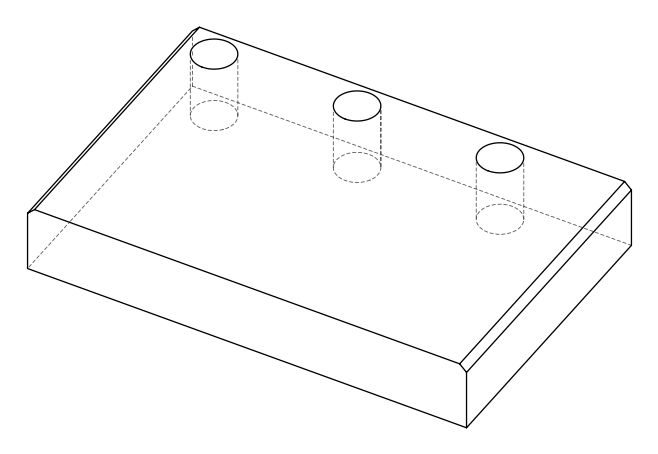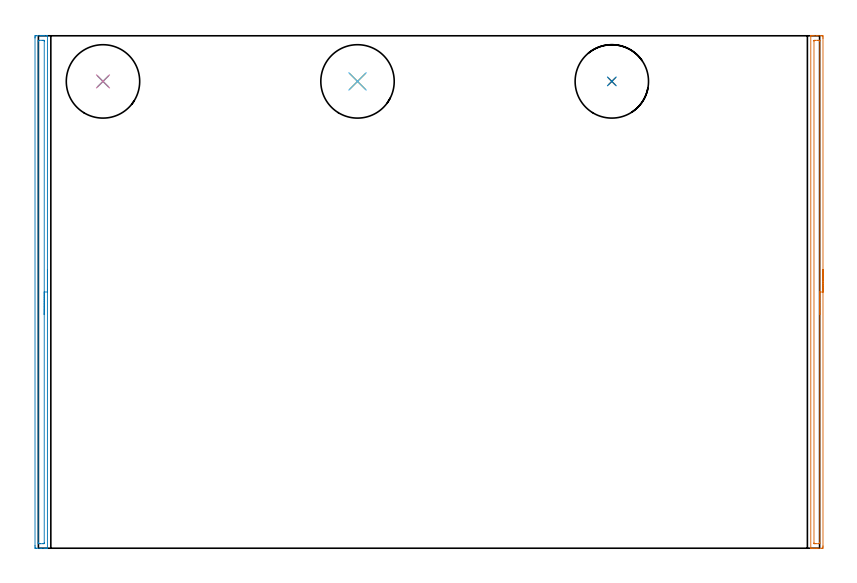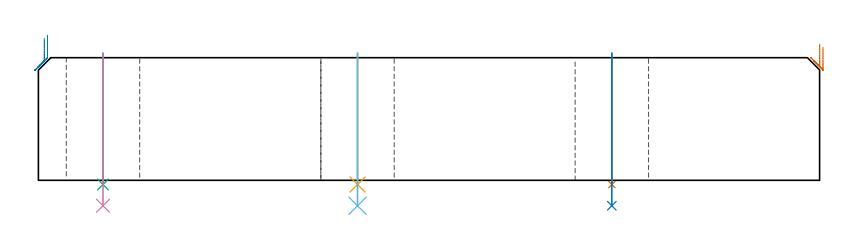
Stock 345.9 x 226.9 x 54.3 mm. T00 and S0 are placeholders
(PLAN: 8 operations, 6 tool changes, 9.2 min)
(1 AREA_MILL | FG_CHAMFER_SURFACE | UGT0205_001 | 3.82 min | 3313 mm3)
(2 AREA_MILL_1 | FG_CHAMFER_SURFACE_1 | UGT0205_001 | 3.82 min | 3437 mm3)
(3 INDEXABLE_INSERT_DRILL_THROUGH_HOLE_FROM_SOLID | STEP1HOLE | NXT0302_013 | 0.23 min | 18787 mm3)
(4 DRILL_TO_ENLARGE_THROUGH_HOLE | STEP1HOLE | UGT0301_001 | 0.27 min | 26235 mm3)
(5 INDEXABLE_INSERT_DRILL_THROUGH_HOLE_FROM_SOLID_1 | STEP1HOLE_1 | NXT0302_013 | 0.23 min | 18789 mm3)
(6 DRILL_TO_ENLARGE_THROUGH_HOLE_1 | STEP1HOLE_1 | UGT0301_001 | 0.27 min | 26234 mm3)
(7 INDEXABLE_INSERT_DRILL_THROUGH_HOLE_FROM_SOLID_2 | STEP1HOLE_2 | NXT0302_013 | 0.23 min | 18787 mm3)
(8 DRILL_TO_ENLARGE_THROUGH_HOLE_2 | STEP1HOLE_2 | UGT0301_001 | 0.27 min | 26237 mm3)
(TOOL UGT0205_001 | Chamfer Mill 20 x 3 x 45 deg. | D20 FL50 Z2)
(TOOL NXT0302_013 | Index. Insert Drill 21mm [880-D2100L25-05] | D21 PA176 FL105 Z2)
(TOOL UGT0301_001 | Twist Drill 32.5 mm | D32.5 PA118 FL185 Z2)
(OP 1 AREA_MILL)
G17 G21 G94 G90
T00 M6
G54
G17 G0 G90 X347.4 Y123.45 S1061 M3
G43 Z64.3 H0
Z58.9
G94 G1 Y123.412 Z58.028 F250.
Y123.298 Z57.164
Y123.109 Z56.312
Y122.847 Z55.48
Y122.513 Z54.674
Y122.11 Z53.9
Y121.642 Z53.164
Y121.11 Z52.472
Y120.521 Z51.829
Y119.878 Z51.24
Y119.186 Z50.708
Y118.45 Z50.24
Y117.676 Z49.837
Y116.87 Z49.503
Y116.038 Z49.241
Y115.186 Z49.052
Y114.322 Z48.938
Y113.45 Z48.9
Y0.999
X347.399 Y0.6 Z48.901
X347.394 Y0.112 Z48.903
X347.391 Y0.009 Z48.905
X346.91 Y0. Z49.385
X345.142 Z51.152
X344.564 Z51.733
X344.258 Z52.038
X343.68 Z52.616
X343.374 Z52.921
X342.762 Z53.537
X342.339 Z53.96
X342.016 Z54.274
X342.002 Y0.008 Z54.288
X342. Y0.153 Z54.3
Y226.746
X342.002 Y226.892 Z54.288
X342.016 Y226.9 Z54.274
X342.339 Z53.961
X342.762 Z53.537
X343.374 Z52.921
X344.564 Z51.733
X345.142 Z51.152
X346.621 Z49.674
X346.91 Y226.897 Z49.385
X347.391 Y226.891 Z48.905
X347.394 Y226.788 Z48.903
X347.399 Y226.3 Z48.901
X347.4 Y225.806 Z48.9
Y113.45
X345.986 Z50.314
Y2.385
X345.984 Y2.172 Z50.316
X345.981 Y2.066 Z50.319
X345.979 Y2.021 Z50.321
X345.904 Y2.01 Z50.396
X345.521 Y2.002 Z50.779
X344.258 Y2. Z52.042
X343.754 Y2.001 Z52.546
X343.531 Y2.005 Z52.769
X343.431 Y2.01 Z52.869
X343.421 Y2.014 Z52.879
X343.419 Y2.03 Z52.881
X343.416 Y2.074 Z52.884
X343.415 Y2.164 Z52.885
X343.414 Y2.344 Z52.886
Y224.515
X343.416 Y224.728 Z52.884
X343.419 Y224.834 Z52.881
X343.421 Y224.879 Z52.879
X343.496 Y224.89 Z52.804
X343.879 Y224.898 Z52.421
X345.142 Y224.9 Z51.158
X345.646 Y224.899 Z50.654
X345.869 Y224.895 Z50.431
X345.969 Y224.89 Z50.331
X345.98 Y224.886 Z50.32
X345.982 Y224.871 Z50.318
X345.984 Y224.826 Z50.316
X345.985 Y224.736 Z50.315
X345.986 Y224.556 Z50.314
Y113.45
Y112.578 Z50.352
Y111.714 Z50.466
Y110.862 Z50.655
Y110.03 Z50.917
Y109.224 Z51.251
Y108.45 Z51.654
Y107.714 Z52.123
Y107.022 Z52.654
Y106.379 Z53.243
Y105.79 Z53.886
Y105.258 Z54.578
Y104.79 Z55.314
Y104.387 Z56.088
Y104.053 Z56.894
Y103.791 Z57.726
Y103.602 Z58.578
Y103.488 Z59.443
Y103.45 Z60.314
G0 Z64.3
M5
M2
(OP 2 AREA_MILL_1)
G17 G21 G94 G90
T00 M6
G54
G17 G0 G90 X3.997 Y123.449 S1061 M3
G43 Z64.3 H0
Z64.297
G94 G1 Y123.411 Z63.426 F250.
Y123.297 Z62.561
Y123.108 Z61.709
Y122.846 Z60.877
Y122.512 Z60.071
Y122.109 Z59.297
Y121.641 Z58.561
Y121.109 Z57.869
Y120.52 Z57.226
Y119.877 Z56.637
Y119.185 Z56.106
Y118.449 Z55.637
Y117.675 Z55.234
Y116.869 Z54.9
Y116.037 Z54.638
Y115.186 Z54.449
Y114.321 Z54.335
Y113.449 Z54.297
X3.994 Y0.152 Z54.294
X3.995 Y0.119 Z54.293
Y0.08 Z54.291
X3.979 Y0.004 Z54.27
X3.977 Y0. Z54.268
X3.632 Z53.931
X3.195 Z53.494
X2.581 Z52.876
X1.387 Z51.683
X0.806 Z51.1
X-0.968 Y0.001 Z49.328
X-1.212 Y0.003 Z49.084
X-1.491 Y0.008 Z48.805
X-1.494 Y0.072 Z48.803
X-1.499 Y0.6 Z48.801
X-1.5 Y1.135 Z48.8
Y225.942
X-1.499 Y226.3 Z48.801
X-1.494 Y226.828 Z48.803
X-1.491 Y226.892 Z48.805
X-0.968 Y226.9 Z49.328
X0.806 Z51.1
X1.387 Z51.683
X1.694 Z51.99
X2.274 Z52.57
X2.581 Z52.876
X3.632 Z53.931
X3.971 Y226.893 Z54.262
X3.997 Y226.89 Z54.288
X4. Y226.746 Z54.3
X3.997 Y113.449 Z54.297
X2.583 Z52.883
X2.58 Y2.386 Z52.88
X2.576 Y2.162 Z52.876
X2.573 Y2.052 Z52.873
X2.563 Y2.01 Z52.863
X2.458 Y2.006 Z52.758
X2.075 Y2.001 Z52.375
X0.806 Y2. Z51.106
X0.3 Y2.002 Z50.6
X-0.081 Y2.01 Z50.219
X-0.086 Y2.385 Z50.214
Y2.39
Y224.515
X-0.081 Y224.89 Z50.219
X0.425 Y224.898 Z50.725
X1.694 Y224.9 Z51.994
X2.2 Y224.898 Z52.5
X2.581 Y224.89 Z52.881
X2.586 Y224.515 Z52.886
X2.583 Y113.449 Z52.883
Y112.578 Z52.921
Y111.713 Z53.035
Y110.861 Z53.223
Y110.029 Z53.486
Y109.223 Z53.819
Y108.449 Z54.222
X2.582 Y107.713 Z54.691
Y107.021 Z55.222
Y106.378 Z55.811
Y105.789 Z56.455
Y105.258 Z57.147
Y104.789 Z57.882
Y104.386 Z58.656
Y104.052 Z59.462
Y103.79 Z60.294
Y103.601 Z61.146
Y103.487 Z62.011
Y103.449 Z62.882
G0 Z64.3
M5
M2
(OP 3 INDEXABLE_INSERT_DRILL_THROUGH_HOLE_FROM_SOLID)
G17 G21 G94 G90
T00 M6
G54
G17 G0 G90 X28.6 Y206.7 S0 M3
G43 Z64.3 H1
G94 G81 G98 Z-1.867 F250. R56.3
G80
M5
M2
(OP 4 DRILL_TO_ENLARGE_THROUGH_HOLE)
G17 G21 G94 G90
T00 M6
G54
G17 G0 G90 X28.6 Y206.7 S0 M3
G43 Z64.3 H0
G94 G81 G98 Z-11.264 F250. R56.3
G80
M5
M2
(OP 5 INDEXABLE_INSERT_DRILL_THROUGH_HOLE_FROM_SOLID_1)
G17 G21 G94 G90
T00 M6
G54
G17 G0 G90 X141.3 Y206.7 S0 M3
G43 Z64.3 H1
G94 G81 G98 Z-1.867 F250. R56.3
G80
M5
M2
(OP 6 DRILL_TO_ENLARGE_THROUGH_HOLE_1)
G17 G21 G94 G90
T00 M6
G54
G17 G0 G90 X141.3 Y206.7 S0 M3
G43 Z64.3 H0
G94 G81 G98 Z-11.264 F250. R56.3
G80
M5
M2
(OP 7 INDEXABLE_INSERT_DRILL_THROUGH_HOLE_FROM_SOLID_2)
G17 G21 G94 G90
T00 M6
G54
G17 G0 G90 X253.9 Y206.7 S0 M3
G43 Z64.3 H1
G94 G81 G98 Z-1.867 F250. R56.3
G80
M5
M2
(OP 8 DRILL_TO_ENLARGE_THROUGH_HOLE_2)
G17 G21 G94 G90
T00 M6
G54
G17 G0 G90 X253.9 Y206.7 S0 M3
G43 Z64.3 H0
G94 G81 G98 Z-11.264 F250. R56.3
G80
M5
M2
